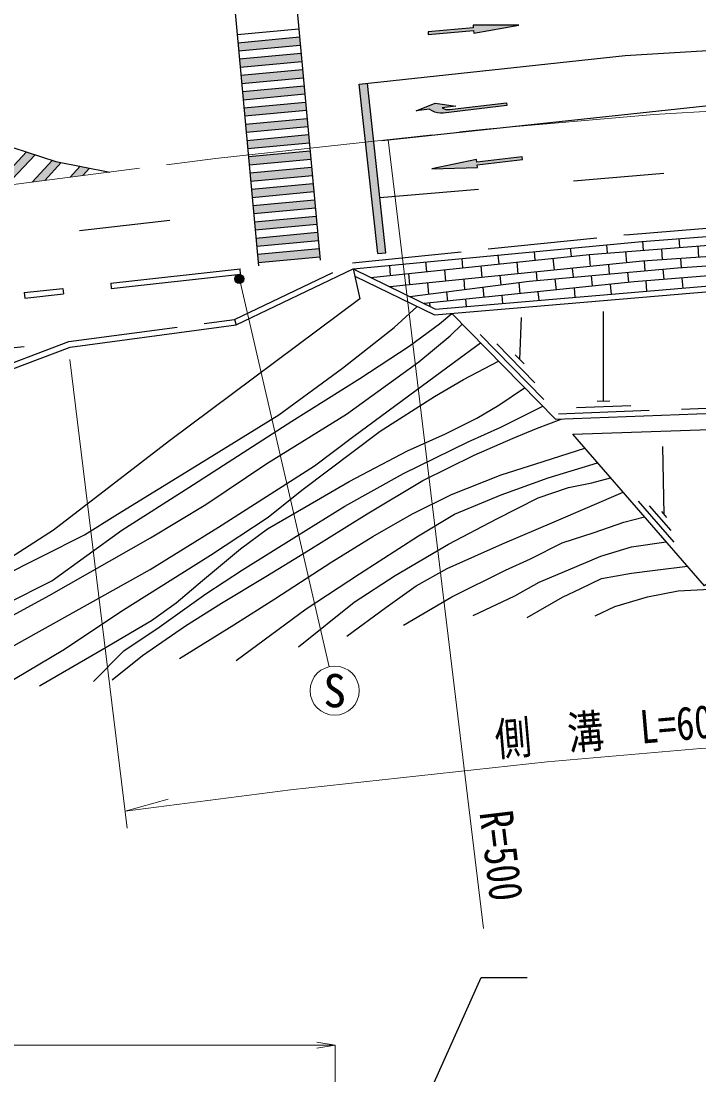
# Model space of a CAD drawing. Units: millimetres at full size, sheet at 1:1000; details may follow other scales. Extents: x 40000 to 680000, y 20000 to 380000.
# Drawn here: x 201520 to 238808, y 246031 to 304049 of the extents above; entities that cross this region are included whole.
import ezdxf
from ezdxf.enums import TextEntityAlignment as Align

# ---------------------------------------------------------------- set-up
doc = ezdxf.new("R2010")
doc.units = ezdxf.units.MM
doc.header["$LTSCALE"] = 1000
doc.linetypes.add('CHAIN', pattern=[18.5, 12, -1.5, 3.5, -1.5])
doc.linetypes.add('DASHED', pattern=[7.5, 6, -1.5])
for name, color, linetype, lineweight in [('M-BGD', 7, 'Continuous', 25), ('M-BMK', 2, 'CHAIN', 13), ('M-STR-HTXT', 7, 'Continuous', 13), ('M-STR-STRC', 7, 'Continuous', 25)]:
    doc.layers.add(name, color=color, linetype=linetype, lineweight=lineweight)
doc.styles.add('ＭＳ ゴシック', font='')
doc.styles.get('ＭＳ ゴシック').set_extended_font_data('MS Gothic')

# ---------------------------------------------------------------- blocks, each defined once
blk = doc.blocks.new('open_arrow')
at = {"color": 0, "linetype": 'Continuous', "lineweight": -2}
blk.add_lwpolyline([(7.5, 1.25), (0, 0), (7.5, -1.25)], dxfattribs=at)

msp = doc.modelspace()

# ---------------------------------------------------------------- hatches: boundary and pattern name
at = {"layer": 'M-STR-STRC'}
for points in [[(228895, 303824), (226385, 303828), (226398, 303678), (223908, 303457), (223922, 303308), (226412, 303528), (226426, 303378)], [(213443, 302858), (213484, 302410), (216879, 302725), (216838, 303173)], [(216963, 301829), (216921, 302277), (213526, 301962), (213567, 301514)], [(217046, 300933), (217004, 301381), (213609, 301066), (213651, 300618)], [(220470, 297385), (220125, 300568), (220572, 300617), (220918, 297433), (221584, 291298), (221137, 291249)], [(217129, 300037), (217087, 300485), (213692, 300170), (213734, 299722)], [(217212, 299140), (217170, 299588), (213775, 299274), (213817, 298826)], [(223248, 299108), (223993, 299197), (224009, 299185), (224142, 299100), (224284, 299037), (224436, 298997), (224591, 298978), (224748, 298985), (228249, 299404), (228231, 299553), (225079, 299175), (225007, 299172), (224894, 299184), (224786, 299221), (224688, 299280), (225433, 299369), (224305, 299536)], [(217295, 298244), (217253, 298692), (213858, 298378), (213900, 297930)], [(217378, 297348), (217336, 297796), (213941, 297481), (213983, 297033)], [(200026, 294919), (200725, 295009), (202291, 296692), (201820, 296847)], [(217461, 296452), (217419, 296900), (214024, 296585), (214066, 296137)], [(224124, 295920), (226633, 295988), (226615, 296137), (229098, 296428), (229080, 296578), (226597, 296287), (226579, 296436)], [(203730, 296257), (203427, 296316), (203231, 296381), (202121, 295188), (202819, 295278)], [(205291, 295953), (204771, 296054), (204216, 295457), (204914, 295547)], [(217544, 295556), (217502, 296004), (214107, 295689), (214149, 295241)], [(217627, 294660), (217586, 295108), (214190, 294793), (214232, 294345)], [(214274, 293897), (214315, 293449), (217710, 293763), (217669, 294212)], [(217793, 292867), (217752, 293315), (214357, 293001), (214398, 292553)], [(217876, 291971), (217835, 292419), (214440, 292105), (214481, 291656)], [(214523, 291208), (214564, 290760), (217959, 291075), (217918, 291523)], [(213746, 289973, -1), (213307, 289734, -1)]]:
    msp.add_hatch(color=256, dxfattribs=at).paths.add_polyline_path(points)

# ---------------------------------------------------------------- linework, layer by layer
at = {"layer": 'M-BGD'}
for p, q in [((235714, 291926), (235751, 291438)), ((237709, 292078), (237745, 291594)), ((229741, 291357), (229786, 290888)), ((231732, 291547), (231775, 291099)), ((233723, 291737), (233767, 291283)), ((234764, 291361), (234823, 290736)), ((236748, 291516), (236795, 290901)), ((238742, 291672), (238790, 291040)), ((223769, 290787), (223819, 290255)), ((225759, 290977), (225808, 290466)), ((227750, 291167), (227797, 290677)), ((228792, 290783), (228853, 290135)), ((230781, 290994), (230843, 290336)), ((232770, 291205), (232833, 290536)), ((235798, 290831), (235837, 290306)), ((237793, 290970), (237830, 290484)), ((206448, 289626), (213564, 290414)), ((206481, 289327), (213597, 290116)), ((213597, 290116), (213564, 290414)), ((221778, 290597), (221830, 290044)), ((222825, 290150), (222884, 289534)), ((224814, 290361), (224873, 289735)), ((226803, 290572), (226863, 289935)), ((229848, 290235), (229894, 289760)), ((231838, 290436), (231885, 289943)), ((233828, 290636), (233877, 290126)), ((234873, 290218), (234927, 289652)), ((236833, 290398), (236877, 289819)), ((206448, 289626), (206481, 289327)), ((220836, 289939), (220840, 289893)), ((223879, 289635), (223937, 289018)), ((225868, 289835), (225922, 289270)), ((227858, 290035), (227907, 289523)), ((228900, 289649), (228958, 289038)), ((230890, 289852), (230948, 289243)), ((232881, 290035), (232937, 289447)), ((233932, 289550), (233983, 289016)), ((235881, 289737), (235923, 289181)), ((237874, 289900), (237916, 289350)), ((201693, 289099), (203823, 289335)), ((201693, 289099), (201726, 288800)), ((201726, 288800), (203856, 289036)), ((203823, 289335), (203856, 289036)), ((221889, 289434), (221894, 289378)), ((224930, 289144), (224979, 288628)), ((226915, 289396), (226969, 288833)), ((227963, 288935), (228004, 288509)), ((229953, 289140), (229997, 288678)), ((231942, 289345), (231990, 288847)), ((222945, 288892), (222948, 288864)), ((223984, 288526), (224001, 288349)), ((225974, 288731), (226011, 288340)), ((233558, 283128), (233563, 288060)), ((213261, 287621), (213350, 287322)), ((228951, 285421), (229052, 287737)), ((226773, 286786), (230273, 283215)), ((168355, 282915), (201683, 286137)), ((227687, 286282), (229787, 284139)), ((228706, 285670), (229196, 285171)), ((233208, 283115), (233908, 283141)), ((231082, 282434), (236079, 282623)), ((232070, 282772), (235068, 282885)), ((237849, 282690), (242845, 282879)), ((236894, 276883), (236833, 280632)), ((235458, 277622), (237425, 275357)), ((236078, 277366), (237258, 276007)), ((236757, 277042), (237032, 276725))]:
    msp.add_line(p, q, dxfattribs=at)
at = {"layer": 'M-BGD', "linetype": 'DASHED'}
for points in [[(219756, 290733), (234992, 292306), (246740, 293276), (262009, 293763), (263721, 293284)], [(204151, 286404), (213261, 287621), (219756, 290733)]]:
    msp.add_lwpolyline(points, dxfattribs=at)
at = {"layer": 'M-BGD'}
for points in [[(219787, 290407), (235665, 291922), (246886, 292775), (261971, 293433), (263674, 292957), (275214, 292812)], [(219787, 290407), (224315, 288196), (258949, 291134), (261620, 293018)], [(219878, 290008), (224254, 287871), (259062, 290824), (261767, 292732)], [(220762, 289931), (232778, 291206), (241939, 291922), (247803, 292315), (254808, 292662), (261468, 292911)], [(260475, 292211), (251482, 291875), (243706, 291382), (235707, 290825), (221798, 289425)], [(222901, 288886), (229475, 289722), (237630, 290471), (247501, 291148), (257350, 291684), (259774, 291716)], [(258949, 291134), (252574, 290984), (244563, 290447), (235251, 289686), (223699, 288496)], [(219787, 290407), (220163, 288765), (209693, 280939), (203297, 276028), (196141, 271423), (183684, 271578), (173969, 273570), (165707, 275879)], [(170119, 279781), (174188, 279074), (199389, 284272), (204226, 286104), (213350, 287322), (219787, 290407)], [(225209, 287952), (230919, 282128), (250349, 282862), (254928, 290473)], [(168164, 275192), (173041, 273095), (175983, 271903), (180357, 270453), (183400, 269760), (187608, 269232), (190098, 269264), (192649, 269496), (195994, 270055), (197892, 270641), (200667, 271944), (203213, 273240), (207066, 276028), (210742, 278373), (216420, 282023), (220158, 284372), (222871, 286151), (224533, 287388), (225209, 287952)], [(196905, 271915), (200337, 273417), (205017, 275760), (206831, 276910), (211295, 279647), (215696, 282366), (219203, 284943), (222041, 287176), (223317, 288329)], [(162760, 275374), (164057, 274468), (166422, 273546), (171196, 271831), (174670, 270736), (180399, 268859), (184090, 267678), (186785, 267116), (189134, 266873), (191016, 267045), (193060, 267490), (195816, 268553), (198072, 269716), (203059, 272419), (208644, 275605), (211691, 277439), (215042, 279687), (219418, 282411), (223407, 285288), (225124, 286712), (225787, 287363)], [(156564, 274313), (159624, 274120), (163750, 273409), (165691, 272801), (168140, 271597), (175235, 268353), (181200, 266000), (184110, 265010), (186174, 264789), (187764, 264779), (189594, 264839), (192058, 265309), (194348, 266178), (198366, 268096), (201261, 269754), (208622, 273851), (212381, 276188), (217667, 279555), (219818, 281198), (222828, 283418), (225351, 285267), (226786, 286344)], [(170171, 280083), (174183, 279387), (199303, 284568), (204151, 286404)], [(201097, 267801), (203906, 269475), (207002, 271536), (211947, 274643), (215104, 276741), (216964, 278218), (221278, 281464), (224269, 283389), (225859, 284311), (227792, 285317)], [(202533, 267458), (205971, 269454), (208699, 271056), (210054, 272018), (211494, 273255), (213589, 274996), (215077, 276089), (217211, 277331), (219572, 278692), (222782, 280394), (224867, 281327), (226595, 282190), (227795, 282911), (229218, 283863)], [(205498, 267684), (207170, 269379), (209110, 270680), (211675, 272523), (213697, 273834), (216673, 275691), (219332, 277350), (222562, 279135), (226115, 280881), (227909, 281699), (230221, 282840)], [(206528, 267777), (208208, 269120), (210559, 270758), (212536, 272007), (214984, 273475), (217201, 274830), (220562, 276917), (223616, 278761), (226454, 280145), (228587, 281085), (229880, 281613), (231235, 282140)], [(210231, 268948), (213224, 270803), (215482, 272245), (218623, 274278), (220870, 275682), (223007, 276897), (225200, 277994), (227928, 279064), (229838, 279678), (232531, 280537)], [(213345, 268846), (217211, 271688), (220134, 273626), (223377, 275701), (225356, 276908), (227935, 277958), (230513, 278901), (233225, 279737)], [(216773, 269598), (219839, 272059), (222108, 273527), (225040, 275256), (227688, 276637), (229967, 277802), (231638, 278374), (232912, 278631), (233944, 278909)], [(219449, 270179), (221577, 271772), (223246, 272955), (224964, 273917), (227998, 275278), (230844, 276482), (234634, 278114)], [(222551, 270791), (225212, 272347), (228160, 273811), (229542, 274445), (231291, 275324), (233040, 275896), (234686, 276458), (235812, 276757)], [(226381, 271323), (228679, 272410), (230013, 273153), (231641, 273836), (233420, 274598), (235108, 275106), (237007, 275380)], [(229363, 271205), (231300, 272333), (232305, 272817), (233457, 273357), (235106, 273663), (236402, 273825), (238177, 274032)], [(233108, 271310), (234186, 271811), (235979, 272356), (237671, 272679), (239065, 272759), (243520, 272891), (246369, 272448)], [(142161, 247116), (143888, 247116), (150152, 235246), (165464, 235246), (165464, 236881), (166293, 236881), (166293, 235276), (219624, 235276), (226831, 251397), (229363, 251397)]]:
    msp.add_lwpolyline(points, dxfattribs=at)
msp.add_lwpolyline([(231865, 281304), (249636, 281921), (247874, 277205), (243449, 276492), (239113, 272954)], close=True, dxfattribs=at)
at = {"layer": 'M-BMK'}
msp.add_lwpolyline([(196136, 294419), (212221, 296486), (227062, 298102), (236329, 298903), (246002, 299495), (253142, 299914), (261889, 300176), (268549, 300285), (281953, 300260), (291690, 300020), (302613, 299527), (310267, 298996), (326793, 297444), (348968, 295352), (371789, 293196), (381029, 292170), (397547, 290741)], dxfattribs=at)
at = {"layer": 'M-STR-HTXT'}
for p, q in [((221710, 297520), (226954, 254084)), ((213527, 289854), (218466, 268501)), ((204200, 285412), (207364, 259610)), ((207248, 260559), (209616, 261208)), ((218793, 247667), (151293, 247667)), ((218793, 235776), (218793, 247668))]:
    msp.add_line(p, q, dxfattribs=at)
msp.add_lwpolyline([(207248, 260559), (216346, 261728), (230463, 263266), (238905, 263995), (248096, 264558), (254691, 264945), (262699, 265185), (266474, 265246)], dxfattribs=at)
msp.add_circle((218771, 267186), 1350, dxfattribs=at)
at = {"layer": 'M-STR-STRC'}
for p, q in [((213253, 304910), (214582, 290571)), ((216707, 304587), (217977, 290886)), ((213401, 303306), (216796, 303621)), ((226398, 303678), (223908, 303457)), ((223908, 303457), (223922, 303308)), ((223922, 303308), (226412, 303528)), ((228895, 303824), (226385, 303828)), ((226385, 303826), (226398, 303678)), ((226412, 303528), (226426, 303378)), ((226426, 303378), (228895, 303824)), ((213443, 302858), (216838, 303173)), ((213484, 302410), (216879, 302725)), ((213526, 301962), (216921, 302277)), ((213567, 301514), (216963, 301829)), ((213609, 301066), (217004, 301381)), ((213651, 300618), (217046, 300933)), ((221137, 291249), (220125, 300568)), ((221584, 291298), (220572, 300617)), ((213692, 300170), (217087, 300485)), ((213734, 299722), (217129, 300037)), ((213775, 299274), (217170, 299588)), ((223248, 299108), (224305, 299536)), ((224305, 299536), (225433, 299369)), ((228249, 299404), (224748, 298985)), ((225079, 299175), (228231, 299553)), ((228231, 299553), (228249, 299404)), ((213817, 298826), (217212, 299140)), ((223993, 299197), (223248, 299108)), ((224009, 299185), (223993, 299197)), ((224142, 299100), (224009, 299185)), ((224284, 299037), (224142, 299100)), ((224436, 298997), (224284, 299037)), ((224591, 298978), (224436, 298997)), ((224748, 298985), (224591, 298978)), ((225433, 299369), (224688, 299280)), ((224688, 299280), (224786, 299221)), ((224786, 299221), (224894, 299184)), ((224894, 299184), (225007, 299172)), ((225007, 299172), (225079, 299175)), ((213858, 298378), (217253, 298692)), ((213900, 297930), (217295, 298244)), ((213941, 297481), (217336, 297796)), ((213983, 297033), (217378, 297348)), ((201820, 296847), (200026, 294919)), ((202291, 296692), (200725, 295009)), ((214024, 296585), (217419, 296900)), ((229080, 296578), (226597, 296287)), ((229098, 296428), (229080, 296578)), ((203231, 296381), (202121, 295188)), ((203730, 296257), (202819, 295278)), ((204771, 296054), (204216, 295457)), ((205291, 295953), (204914, 295547)), ((214066, 296137), (217461, 296452)), ((214107, 295689), (217502, 296004)), ((226579, 296436), (224124, 295920)), ((224124, 295920), (226633, 295988)), ((226597, 296287), (226579, 296436)), ((226615, 296137), (229098, 296428)), ((226632, 295989), (226615, 296137)), ((206332, 295750), (206310, 295726)), ((214149, 295241), (217544, 295556)), ((231904, 295247), (236886, 295675)), ((214190, 294793), (217586, 295108)), ((221255, 294333), (226685, 294799)), ((214232, 294345), (217627, 294660)), ((214274, 293897), (217669, 294212)), ((214315, 293449), (217710, 293763)), ((204728, 292528), (209696, 293094)), ((214357, 293001), (217752, 293315)), ((214398, 292553), (217793, 292867)), ((214440, 292105), (217835, 292419)), ((214481, 291656), (217876, 291971)), ((214523, 291208), (217918, 291523)), ((221137, 291249), (221584, 291298)), ((214564, 290760), (217959, 291075))]:
    msp.add_line(p, q, dxfattribs=at)
for points in [[(220125, 300568), (234759, 302158), (245329, 302797), (258079, 303334), (266550, 303332), (279296, 302719), (293217, 301601), (309941, 300042), (325545, 298456), (345868, 296321), (369144, 293912), (387942, 292060), (411516, 289768), (435493, 287333), (453334, 285323)], [(221365, 297482), (242243, 299708), (252215, 300354)], [(194638, 294231), (196072, 295289), (197231, 296404), (198303, 297880), (199642, 298026), (201063, 297097), (203427, 296316), (206397, 295738)]]:
    msp.add_lwpolyline(points, dxfattribs=at)
msp.add_circle((213527, 289854), 250, dxfattribs=at)

# ---------------------------------------------------------------- block references
at = {"layer": 'M-STR-HTXT', "xscale": 133, "yscale": 133, "rotation": 180}
msp.add_blockref('open_arrow', (218793, 247667), dxfattribs=at)

# ---------------------------------------------------------------- texts
at = {"layer": 'M-STR-HTXT', "style": 'ＭＳ ゴシック'}
msp.add_text('S', height=1833, dxfattribs=at).set_placement((218771, 267186), align=Align.MIDDLE_CENTER)
at = {"layer": 'M-STR-HTXT', "style": 'ＭＳ ゴシック', "width": 0.8}
for s, rotation, p in [('側\u3000溝\u3000L=60.0', 4.937, (234684, 263631)), ('R=500', 276.884, (226490, 257928))]:
    msp.add_text(s, height=1833, rotation=rotation, dxfattribs=at).set_placement(p, align=Align.BOTTOM_CENTER)

doc.saveas('drawing.dxf')
